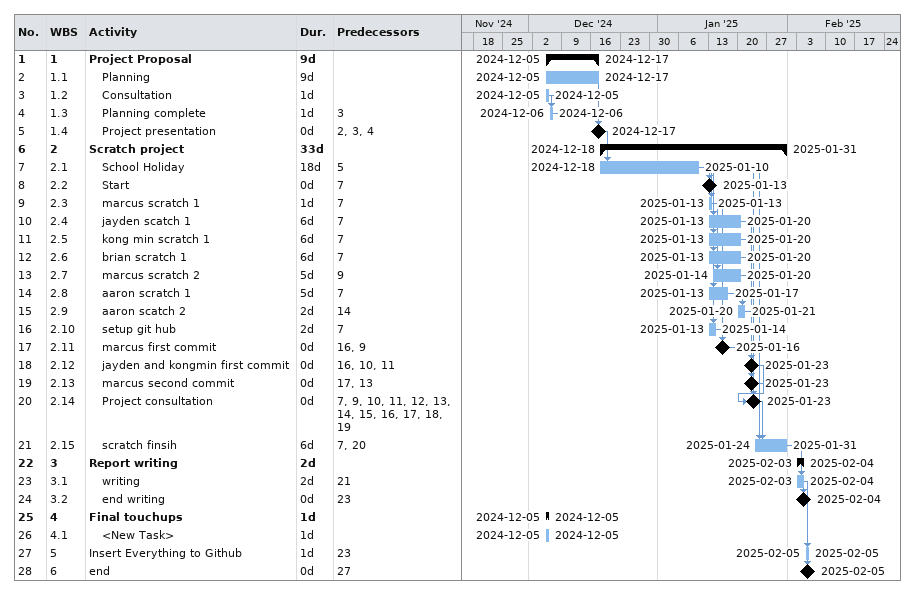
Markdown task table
| ID | WBS | Task | Duration | Start | Finish | Predecessors |
|---|---|---|---|---|---|---|
| 1 | 1 | **Project Proposal** | 9d | 2024-12-05 | 2024-12-17 |  |
| 2 | 1.1 | Planning | 9d | 2024-12-05 | 2024-12-17 |  |
| 3 | 1.2 | Consultation | 1d | 2024-12-05 | 2024-12-05 |  |
| 4 | 1.3 | Planning complete | 1d | 2024-12-06 | 2024-12-06 | 3 |
| 5 | 1.4 | Project presentation | 0d | 2024-12-17 | 2024-12-17 | 2, 3, 4 |
| 6 | 2 | **Scratch project** | 33d | 2024-12-18 | 2025-01-31 |  |
| 7 | 2.1 | School Holiday | 18d | 2024-12-18 | 2025-01-10 | 5 |
| 8 | 2.2 | Start | 0d | 2025-01-13 | 2025-01-13 | 7 |
| 9 | 2.3 | marcus scratch 1 | 1d | 2025-01-13 | 2025-01-13 | 7 |
| 10 | 2.4 | jayden scatch 1 | 6d | 2025-01-13 | 2025-01-20 | 7 |
| 11 | 2.5 | kong min scratch 1 | 6d | 2025-01-13 | 2025-01-20 | 7 |
| 12 | 2.6 | brian scratch 1 | 6d | 2025-01-13 | 2025-01-20 | 7 |
| 13 | 2.7 | marcus scratch 2 | 5d | 2025-01-14 | 2025-01-20 | 9 |
| 14 | 2.8 | aaron scratch 1 | 5d | 2025-01-13 | 2025-01-17 | 7 |
| 15 | 2.9 | aaron scatch 2 | 2d | 2025-01-20 | 2025-01-21 | 14 |
| 16 | 2.10 | setup git hub | 2d | 2025-01-13 | 2025-01-14 | 7 |
| 17 | 2.11 | marcus first commit | 0d | 2025-01-16 | 2025-01-16 | 16, 9 |
| 18 | 2.12 | jayden and kongmin first commit | 0d | 2025-01-23 | 2025-01-23 | 16, 10, 11 |
| 19 | 2.13 | marcus second commit | 0d | 2025-01-23 | 2025-01-23 | 17, 13 |
| 20 | 2.14 | Project consultation | 0d | 2025-01-23 | 2025-01-23 | 7, 9, 10, 11, 12, 13, 14, 15, 16, 17, 18, 19 |
| 21 | 2.15 | scratch finsih | 6d | 2025-01-24 | 2025-01-31 | 7, 20 |
| 22 | 3 | **Report writing** | 2d | 2025-02-03 | 2025-02-04 |  |
| 23 | 3.1 | writing | 2d | 2025-02-03 | 2025-02-04 | 21 |
| 24 | 3.2 | end writing | 0d | 2025-02-04 | 2025-02-04 | 23 |
| 25 | 4 | **Final touchups** | 1d | 2024-12-05 | 2024-12-05 |  |
| 26 | 4.1 | <New Task> | 1d | 2024-12-05 | 2024-12-05 |  |
| 27 | 5 | Insert Everything to Github | 1d | 2025-02-05 | 2025-02-05 | 23 |
| 28 | 6 | end | 0d | 2025-02-05 | 2025-02-05 | 27 |
